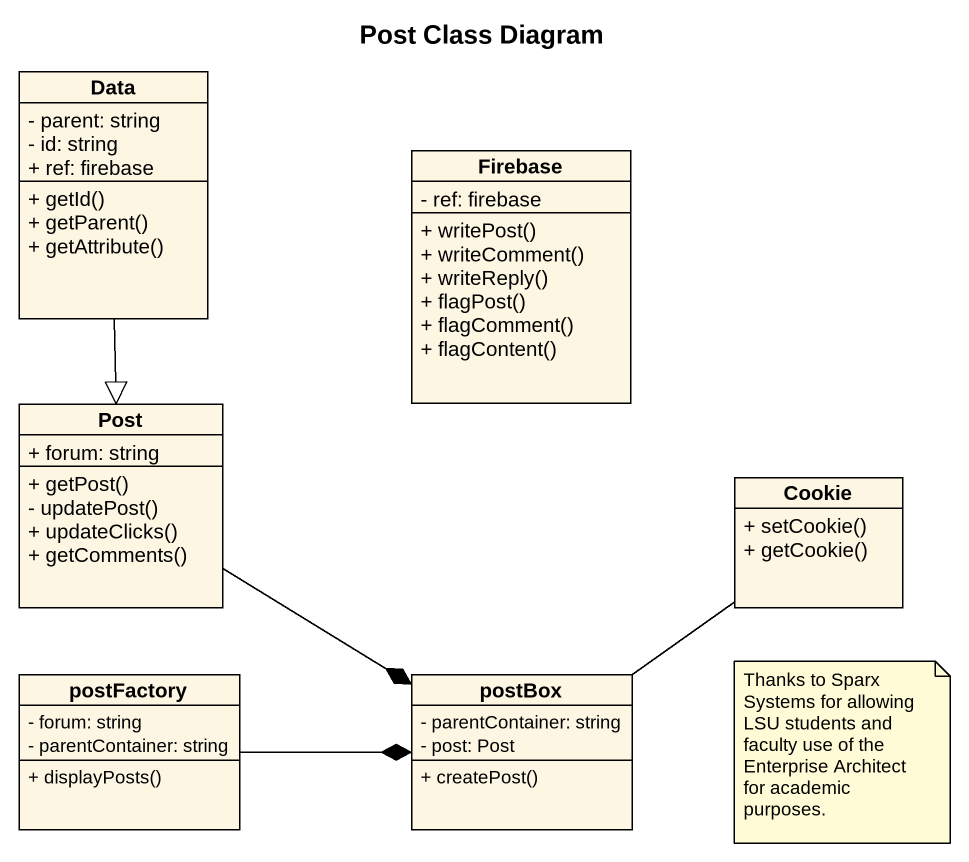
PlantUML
@startuml
title Post Class Diagram
hide circle
hide empty members
skinparam classAttributeIconSize 0
class Data {
  - parent: string
  - id: string
  + ref: firebase
  + getId()
  + getParent()
  + getAttribute()
}
class Firebase {
  - ref: firebase
  + writePost()
  + writeComment()
  + writeReply()
  + flagPost()
  + flagComment()
  + flagContent()
}
class Post {
  + forum: string
  + getPost()
  - updatePost()
  + updateClicks()
  + getComments()
}
class Cookie {
  + setCookie()
  + getCookie()
}
class postFactory {
  - forum: string
  - parentContainer: string
  + displayPosts()
}
class postBox {
  - parentContainer: string
  - post: Post
  + createPost()
}
Data --|> Post
Post --* postBox
postFactory -right-* postBox
postBox -up- Cookie
note as N1
  Thanks to Sparx Systems for allowing LSU students and faculty use of the Enterprise Architect for academic purposes.
end note
@enduml
